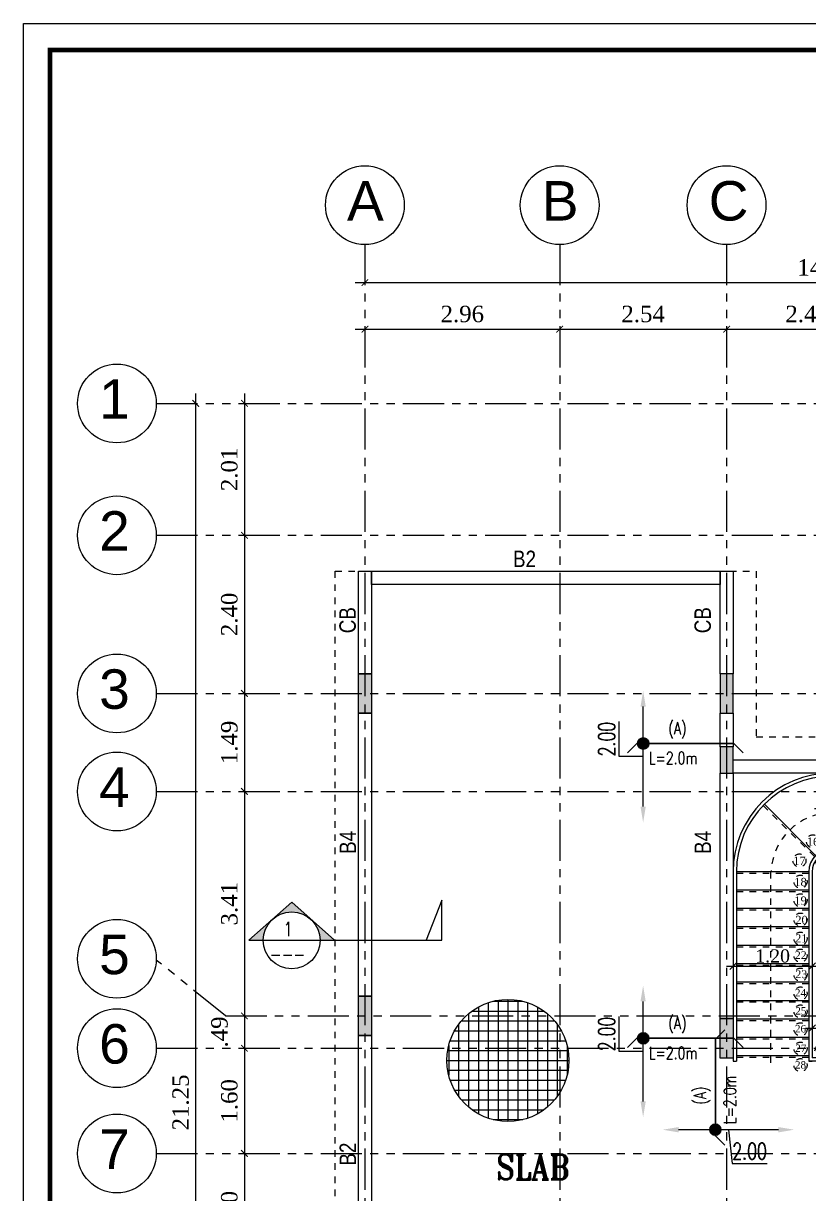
# Model space of a CAD drawing. Header units: metres. Extents: x 503482 to 1007323, y 2781056 to 5562345.
# Drawn here: x 503829.71 to 503841.65, y 2781095.08 to 2781112.87 of the extents above; entities that cross this region are included whole.
import ezdxf

# ---------------------------------------------------------------- set-up
doc = ezdxf.new("R2010")
doc.units = ezdxf.units.M
doc.header["$LTSCALE"] = 10
doc.header["$MEASUREMENT"] = 0
doc.header["$PDMODE"] = 3
for name, pattern in [('1013-Lower$0$CACHE', [0.375, 0.25, -0.125]), ('HIDDEN', [0.375, 0.25, -0.125]), ('PHANTOM2', [1.25, 0.625, -0.125, 0.125, -0.125, 0.125, -0.125])]:
    doc.linetypes.add(name, pattern=pattern)
doc.layers.get('0').update_dxf_attribs({"linetype": 'CONTINUOUS'})
doc.layers.get('DEFPOINTS').update_dxf_attribs({"linetype": 'CONTINUOUS'})
for name, color, linetype, lineweight in [('01 wall', 4, 'CONTINUOUS', 35), ('01_WALLS', 7, 'CONTINUOUS', 25), ('BOTT.STEEL', 5, 'CONTINUOUS', 30), ('DIM', 253, 'CONTINUOUS', 0), ('Dimension', 1, 'CONTINUOUS', 0), ('H LINE', 1, 'HIDDEN', 5), ('S-TIE BEAM', 3, 'CONTINUOUS', 25), ('TEXT', 254, 'CONTINUOUS', 13), ('win', 6, 'CONTINUOUS', 15)]:
    doc.layers.add(name, color=color, linetype=linetype, lineweight=lineweight)
for name, color, linetype in [('A-TEXT', 2, 'CONTINUOUS'), ('A-VIEW-LN', 1, 'CONTINUOUS'), ('G-BEAM TEXT', 4, 'CONTINUOUS'), ('G-SYMBOLS', 7, 'CONTINUOUS'), ('M.TITLE BLOCK', 7, 'CONTINUOUS'), ('ROOFBEAM', 7, 'CONTINUOUS'), ('S-COL', 6, 'CONTINUOUS'), ('S-COL HATCH', 161, 'CONTINUOUS')]:
    doc.layers.add(name, color=color, linetype=linetype)
doc.styles.add('0.75', font='romans.shx', dxfattribs={"width": 0.75})
doc.styles.add('ANWAR', font='arial.ttf')
doc.styles.add('AREAL', font='times.ttf')
doc.styles.add('ARIELNARROW 30', font='ARIALN.TTF', dxfattribs={"height": 0.25})
doc.styles.add('Name', font='SIMPLEX.shx', dxfattribs={"width": 0.7, "height": 0.25})
doc.styles.add('RAKA ROMANS', font='romans.shx', dxfattribs={"width": 0.8})
doc.styles.add('TITLETXT', font='iso.shx', dxfattribs={"width": 0.85, "height": 1})
doc.dimstyles.new('ANWER', dxfattribs={"dimtxt": 0.25, "dimasz": 0.1, "dimexe": 0.1, "dimexo": 0.25, "dimgap": 0.1, "dimtad": 1, "dimzin": 7, "dimdsep": 46, "dimtxsty": 'AREAL', "dimblk": 'ARCHTICK', "dimcen": 0.125, "dimdle": 0.15, "dimse1": 1, "dimse2": 1, "dimclrd": 41, "dimclre": 8, "dimclrt": 112, "dimadec": 0, "dimazin": 0, "dimtfac": 1, "dimtmove": 2, "dimatfit": 3, "dimfxl": 1, "dimtolj": 1, "dimtzin": 0, "dimlwd": 0, "dimlwe": 5, "dimarcsym": 0})
doc.dimstyles.new('ashraf', dxfattribs={"dimscale": 0.8, "dimtxt": 0.25, "dimasz": 0.3, "dimexe": 0.1, "dimexo": 0.1, "dimgap": 0, "dimtad": 0, "dimzin": 4, "dimdsep": 46, "dimtxsty": 'Name', "dimcen": 0.1, "dimdle": 0.1, "dimse1": 1, "dimse2": 1, "dimclrd": 1, "dimclre": 5, "dimclrt": 256, "dimadec": 0, "dimazin": 0, "dimtfac": 0.75, "dimtofl": 0, "dimtmove": 1, "dimatfit": 3, "dimfxl": 0.1, "dimtvp": 0.75, "dimtolj": 1, "dimtzin": 4, "dimarcsym": 0})
doc.dimstyles.new('bdc-1-100-A', dxfattribs={"dimtxt": 0.2, "dimasz": 0.1, "dimexe": 0, "dimexo": 0, "dimgap": 0.05, "dimtad": 1, "dimzin": 7, "dimdsep": 46, "dimtxsty": 'AREAL', "dimblk": 'OBLIQUE', "dimcen": 0.001, "dimdle": 0.1, "dimse1": 1, "dimse2": 1, "dimclrd": 15, "dimclre": 8, "dimclrt": 3, "dimadec": 0, "dimazin": 0, "dimtfac": 1, "dimtix": 1, "dimtmove": 2, "dimatfit": 3, "dimldrblk": 'OBLIQUE', "dimfxl": 0.1, "dimtolj": 1, "dimtzin": 0, "dimlwe": 5, "dimarcsym": 0})

# ---------------------------------------------------------------- blocks, each defined once
blk = doc.blocks.new('A$C344011a1')
at = {"layer": '01_WALLS', "ltscale": 0.04}
h = blk.add_hatch(color=161, dxfattribs=at)
h.dxf.hatch_style = 1
h.paths.add_polyline_path([(-0.1, -4.108), (0.1, -4.108), (0.1, -4.708), (-0.1, -4.708)])
h = blk.add_hatch(color=161, dxfattribs=at)
h.dxf.hatch_style = 1
h.paths.add_polyline_path([(5.6, -4.108), (5.4, -4.108), (5.4, -4.708), (5.6, -4.708)])
h = blk.add_hatch(color=161, dxfattribs=at)
h.dxf.hatch_style = 1
h.paths.add_polyline_path([(5.6, -5.218), (5.4, -5.218), (5.4, -5.618), (5.6, -5.618)])
at = {"layer": 'S-COL HATCH', "ltscale": 0.04}
h = blk.add_hatch(color=161, dxfattribs=at)
h.dxf.hatch_style = 1
h.paths.add_polyline_path([(-0.1, -9.009), (0.1, -9.009), (0.1, -9.609), (-0.1, -9.609)])
h = blk.add_hatch(color=161, dxfattribs=at)
h.dxf.hatch_style = 1
h.paths.add_polyline_path([(5.4, -9.35), (5.6, -9.35), (5.6, -9.95), (5.4, -9.95)])
at = {"layer": '01_WALLS', "color": 6, "ltscale": 0.04}
for points in [[(-0.1, -4.108), (0.1, -4.108), (0.1, -4.708), (-0.1, -4.708)], [(5.6, -4.108), (5.4, -4.108), (5.4, -4.708), (5.6, -4.708)], [(5.6, -5.218), (5.4, -5.218), (5.4, -5.618), (5.6, -5.618)]]:
    blk.add_lwpolyline(points, close=True, dxfattribs=at)
at = {"layer": 'S-COL', "color": 6, "ltscale": 0.04}
for points in [[(-0.1, -9.009), (0.1, -9.009), (0.1, -9.609), (-0.1, -9.609)], [(5.4, -9.35), (5.6, -9.35), (5.6, -9.95), (5.4, -9.95)]]:
    blk.add_lwpolyline(points, close=True, dxfattribs=at)
blk = doc.blocks.new('_ArchTick')
at = {"color": 0, "linetype": 'ByBlock', "const_width": 0.15}
blk.add_lwpolyline([(-0.5, -0.5), (0.5, 0.5)], dxfattribs=at)
blk = doc.blocks.new('*D743')
at = {"layer": 'DEFPOINTS', "color": 0, "transparency": 16777216}
for p in [(-11.138, 0.829), (-14.1, 0.618), (-11.138, 0.618)]:
    blk.add_point(p, dxfattribs=at)
at = {"layer": 'S-COL', "color": 41, "linetype": 'Continuous', "lineweight": 0, "transparency": 16777216}
blk.add_line((-14.25, 0.829), (-10.988, 0.829), dxfattribs=at)
at = {"layer": 'S-COL', "color": 41, "lineweight": 0, "transparency": 16777216, "xscale": 0.1, "yscale": 0.1, "zscale": 0.1, "rotation": 180}
blk.add_blockref('_ArchTick', (-14.1, 0.829), dxfattribs=at)
at = {"layer": 'S-COL', "color": 41, "lineweight": 0, "transparency": 16777216, "xscale": 0.1, "yscale": 0.1, "zscale": 0.1}
blk.add_blockref('_ArchTick', (-11.138, 0.829), dxfattribs=at)
at = {"layer": 'S-COL', "color": 112, "transparency": 16777216, "insert": (-12.619, 1.057), "char_height": 0.25, "attachment_point": 5, "style": 'AREAL'}
blk.add_mtext('\\A1;2.96', dxfattribs=at)
blk = doc.blocks.new('*D744')
at = {"layer": 'DEFPOINTS', "color": 0, "transparency": 16777216}
for p in [(-8.6, 0.829), (-11.138, 0.618), (-8.6, 0.57)]:
    blk.add_point(p, dxfattribs=at)
at = {"layer": 'S-COL', "color": 41, "linetype": 'Continuous', "lineweight": 0, "transparency": 16777216}
blk.add_line((-11.288, 0.829), (-8.45, 0.829), dxfattribs=at)
at = {"layer": 'S-COL', "color": 41, "lineweight": 0, "transparency": 16777216, "xscale": 0.1, "yscale": 0.1, "zscale": 0.1, "rotation": 180}
blk.add_blockref('_ArchTick', (-11.138, 0.829), dxfattribs=at)
at = {"layer": 'S-COL', "color": 41, "lineweight": 0, "transparency": 16777216, "xscale": 0.1, "yscale": 0.1, "zscale": 0.1}
blk.add_blockref('_ArchTick', (-8.6, 0.829), dxfattribs=at)
at = {"layer": 'S-COL', "color": 112, "transparency": 16777216, "insert": (-9.869, 1.057), "char_height": 0.25, "attachment_point": 5, "style": 'AREAL'}
blk.add_mtext('\\A1;2.54', dxfattribs=at)
blk = doc.blocks.new('*D745')
at = {"layer": 'DEFPOINTS', "color": 0, "transparency": 16777216}
for p in [(-6.15, 0.829), (-8.6, 0.57), (-6.15, 0.57)]:
    blk.add_point(p, dxfattribs=at)
at = {"layer": 'S-COL', "color": 41, "linetype": 'Continuous', "lineweight": 0, "transparency": 16777216}
blk.add_line((-8.75, 0.829), (-6, 0.829), dxfattribs=at)
at = {"layer": 'S-COL', "color": 41, "lineweight": 0, "transparency": 16777216, "xscale": 0.1, "yscale": 0.1, "zscale": 0.1, "rotation": 180}
blk.add_blockref('_ArchTick', (-8.6, 0.829), dxfattribs=at)
at = {"layer": 'S-COL', "color": 41, "lineweight": 0, "transparency": 16777216, "xscale": 0.1, "yscale": 0.1, "zscale": 0.1}
blk.add_blockref('_ArchTick', (-6.15, 0.829), dxfattribs=at)
at = {"layer": 'S-COL', "color": 112, "transparency": 16777216, "insert": (-7.375, 1.057), "char_height": 0.25, "attachment_point": 5, "style": 'AREAL'}
blk.add_mtext('\\A1;2.45', dxfattribs=at)
blk = doc.blocks.new('*D748')
at = {"layer": 'DEFPOINTS', "color": 0, "ltscale": 0.04, "transparency": 16777216}
for p in [(-0.1, 1.537), (-14.1, 1.163), (-0.1, 1.163)]:
    blk.add_point(p, dxfattribs=at)
at = {"layer": 'S-TIE BEAM', "color": 41, "lineweight": 0, "ltscale": 0.04, "transparency": 16777216}
blk.add_line((-14.25, 1.537), (0.05, 1.537), dxfattribs=at)
at = {"layer": 'S-TIE BEAM', "color": 41, "lineweight": 0, "ltscale": 0.04, "transparency": 16777216, "xscale": 0.1, "yscale": 0.1, "zscale": 0.1, "rotation": 180}
blk.add_blockref('_ArchTick', (-14.1, 1.537), dxfattribs=at)
at = {"layer": 'S-TIE BEAM', "color": 41, "lineweight": 0, "ltscale": 0.04, "transparency": 16777216, "xscale": 0.1, "yscale": 0.1, "zscale": 0.1}
blk.add_blockref('_ArchTick', (-0.1, 1.537), dxfattribs=at)
at = {"layer": 'S-TIE BEAM', "color": 112, "ltscale": 0.04, "transparency": 16777216, "insert": (-7.1, 1.765), "char_height": 0.25, "attachment_point": 5, "style": 'AREAL'}
blk.add_mtext('\\A1;14.00', dxfattribs=at)
blk = doc.blocks.new('*D749')
at = {"layer": 'DEFPOINTS', "color": 0, "ltscale": 0.04, "transparency": 16777216}
for p in [(-15.699, -0.3), (-15.932, -2.305), (-15.699, -2.305)]:
    blk.add_point(p, dxfattribs=at)
at = {"layer": 'S-TIE BEAM', "color": 41, "lineweight": 0, "ltscale": 0.04, "transparency": 16777216}
blk.add_line((-15.932, -0.15), (-15.932, -2.455), dxfattribs=at)
at = {"layer": 'S-TIE BEAM', "color": 41, "lineweight": 0, "ltscale": 0.04, "transparency": 16777216, "xscale": 0.1, "yscale": 0.1, "zscale": 0.1}
for p, rotation in [((-15.932, -0.3), 90), ((-15.932, -2.305), 270)]:
    blk.add_blockref('_ArchTick', p, dxfattribs=dict(at, rotation=rotation))
at = {"layer": 'S-TIE BEAM', "color": 112, "ltscale": 0.04, "transparency": 16777216, "insert": (-16.16, -1.303), "char_height": 0.25, "attachment_point": 5, "rotation": 90, "style": 'AREAL'}
blk.add_mtext('\\A1;2.01', dxfattribs=at)
blk = doc.blocks.new('*D750')
at = {"layer": 'DEFPOINTS', "color": 0, "ltscale": 0.04, "transparency": 16777216}
for p in [(-15.699, -2.305), (-15.932, -4.708), (-15.455, -4.708)]:
    blk.add_point(p, dxfattribs=at)
at = {"layer": 'S-TIE BEAM', "color": 41, "lineweight": 0, "ltscale": 0.04, "transparency": 16777216}
blk.add_line((-15.932, -2.155), (-15.932, -4.858), dxfattribs=at)
at = {"layer": 'S-TIE BEAM', "color": 41, "lineweight": 0, "ltscale": 0.04, "transparency": 16777216, "xscale": 0.1, "yscale": 0.1, "zscale": 0.1}
for p, rotation in [((-15.932, -2.305), 90), ((-15.932, -4.708), 270)]:
    blk.add_blockref('_ArchTick', p, dxfattribs=dict(at, rotation=rotation))
at = {"layer": 'S-TIE BEAM', "color": 112, "ltscale": 0.04, "transparency": 16777216, "insert": (-16.16, -3.507), "char_height": 0.25, "attachment_point": 5, "rotation": 90, "style": 'AREAL'}
blk.add_mtext('\\A1;2.40', dxfattribs=at)
blk = doc.blocks.new('*D751')
at = {"layer": 'DEFPOINTS', "color": 0, "ltscale": 0.04, "transparency": 16777216}
for p in [(-15.455, -4.708), (-15.932, -6.198), (-15.455, -6.198)]:
    blk.add_point(p, dxfattribs=at)
at = {"layer": 'S-TIE BEAM', "color": 41, "lineweight": 0, "ltscale": 0.04, "transparency": 16777216}
blk.add_line((-15.932, -4.558), (-15.932, -6.348), dxfattribs=at)
at = {"layer": 'S-TIE BEAM', "color": 41, "lineweight": 0, "ltscale": 0.04, "transparency": 16777216, "xscale": 0.1, "yscale": 0.1, "zscale": 0.1}
for p, rotation in [((-15.932, -4.708), 90), ((-15.932, -6.198), 270)]:
    blk.add_blockref('_ArchTick', p, dxfattribs=dict(at, rotation=rotation))
at = {"layer": 'S-TIE BEAM', "color": 112, "ltscale": 0.04, "transparency": 16777216, "insert": (-16.16, -5.453), "char_height": 0.25, "attachment_point": 5, "rotation": 90, "style": 'AREAL'}
blk.add_mtext('\\A1;1.49', dxfattribs=at)
blk = doc.blocks.new('*D752')
at = {"layer": 'DEFPOINTS', "color": 0, "ltscale": 0.04, "transparency": 16777216}
for p in [(-15.455, -6.198), (-15.932, -9.609), (-15.157, -9.609)]:
    blk.add_point(p, dxfattribs=at)
at = {"layer": 'S-TIE BEAM', "color": 41, "lineweight": 0, "ltscale": 0.04, "transparency": 16777216}
blk.add_line((-15.932, -6.048), (-15.932, -9.759), dxfattribs=at)
at = {"layer": 'S-TIE BEAM', "color": 41, "lineweight": 0, "ltscale": 0.04, "transparency": 16777216, "xscale": 0.1, "yscale": 0.1, "zscale": 0.1}
for p, rotation in [((-15.932, -6.198), 90), ((-15.932, -9.609), 270)]:
    blk.add_blockref('_ArchTick', p, dxfattribs=dict(at, rotation=rotation))
at = {"layer": 'S-TIE BEAM', "color": 112, "ltscale": 0.04, "transparency": 16777216, "insert": (-16.16, -7.904), "char_height": 0.25, "attachment_point": 5, "rotation": 90, "style": 'AREAL'}
blk.add_mtext('\\A1;3.41', dxfattribs=at)
blk = doc.blocks.new('*D753')
at = {"layer": 'DEFPOINTS', "color": 0, "ltscale": 0.04, "transparency": 16777216}
for p in [(-15.157, -9.609), (-15.932, -10.1), (-15.157, -10.1)]:
    blk.add_point(p, dxfattribs=at)
at = {"layer": 'S-TIE BEAM', "color": 41, "lineweight": 0, "ltscale": 0.04, "transparency": 16777216}
blk.add_line((-15.932, -9.459), (-15.932, -10.25), dxfattribs=at)
at = {"layer": 'S-TIE BEAM', "color": 41, "lineweight": 0, "ltscale": 0.04, "transparency": 16777216, "xscale": 0.1, "yscale": 0.1, "zscale": 0.1}
for p, rotation in [((-15.932, -9.609), 90), ((-15.932, -10.1), 270)]:
    blk.add_blockref('_ArchTick', p, dxfattribs=dict(at, rotation=rotation))
at = {"layer": 'S-TIE BEAM', "color": 112, "ltscale": 0.04, "transparency": 16777216, "insert": (-16.31, -9.854), "char_height": 0.25, "attachment_point": 5, "rotation": 90, "style": 'AREAL'}
blk.add_mtext('\\A1;.49', dxfattribs=at)
blk = doc.blocks.new('*D754')
at = {"layer": 'DEFPOINTS', "color": 0, "ltscale": 0.04, "transparency": 16777216}
for p in [(-15.157, -10.1), (-15.932, -11.7), (-15.157, -11.7)]:
    blk.add_point(p, dxfattribs=at)
at = {"layer": 'S-TIE BEAM', "color": 41, "lineweight": 0, "ltscale": 0.04, "transparency": 16777216}
blk.add_line((-15.932, -9.95), (-15.932, -11.85), dxfattribs=at)
at = {"layer": 'S-TIE BEAM', "color": 41, "lineweight": 0, "ltscale": 0.04, "transparency": 16777216, "xscale": 0.1, "yscale": 0.1, "zscale": 0.1}
for p, rotation in [((-15.932, -10.1), 90), ((-15.932, -11.7), 270)]:
    blk.add_blockref('_ArchTick', p, dxfattribs=dict(at, rotation=rotation))
at = {"layer": 'S-TIE BEAM', "color": 112, "ltscale": 0.04, "transparency": 16777216, "insert": (-16.16, -10.9), "char_height": 0.25, "attachment_point": 5, "rotation": 90, "style": 'AREAL'}
blk.add_mtext('\\A1;1.60', dxfattribs=at)
blk = doc.blocks.new('*D755')
at = {"layer": 'DEFPOINTS', "color": 0, "ltscale": 0.04, "transparency": 16777216}
for p in [(-15.157, -11.7), (-15.932, -13.5), (-15.157, -13.5)]:
    blk.add_point(p, dxfattribs=at)
at = {"layer": 'S-TIE BEAM', "color": 41, "lineweight": 0, "ltscale": 0.04, "transparency": 16777216}
blk.add_line((-15.932, -11.55), (-15.932, -13.65), dxfattribs=at)
at = {"layer": 'S-TIE BEAM', "color": 41, "lineweight": 0, "ltscale": 0.04, "transparency": 16777216, "xscale": 0.1, "yscale": 0.1, "zscale": 0.1}
for p, rotation in [((-15.932, -11.7), 90), ((-15.932, -13.5), 270)]:
    blk.add_blockref('_ArchTick', p, dxfattribs=dict(at, rotation=rotation))
at = {"layer": 'S-TIE BEAM', "color": 112, "ltscale": 0.04, "transparency": 16777216, "insert": (-16.16, -12.6), "char_height": 0.25, "attachment_point": 5, "rotation": 90, "style": 'AREAL'}
blk.add_mtext('\\A1;1.80', dxfattribs=at)
blk = doc.blocks.new('*D760')
at = {"layer": 'DEFPOINTS', "color": 0, "ltscale": 0.04, "transparency": 16777216}
for p in [(-16.673, -0.3), (-15.09, -0.3), (-16.077, -21.55)]:
    blk.add_point(p, dxfattribs=at)
at = {"layer": 'S-TIE BEAM', "color": 41, "lineweight": 0, "ltscale": 0.04, "transparency": 16777216}
blk.add_line((-16.673, -21.7), (-16.673, -0.15), dxfattribs=at)
at = {"layer": 'S-TIE BEAM', "color": 41, "lineweight": 0, "ltscale": 0.04, "transparency": 16777216, "xscale": 0.1, "yscale": 0.1, "zscale": 0.1}
for p, rotation in [((-16.673, -0.3), 90), ((-16.673, -21.55), 270)]:
    blk.add_blockref('_ArchTick', p, dxfattribs=dict(at, rotation=rotation))
at = {"layer": 'S-TIE BEAM', "color": 112, "ltscale": 0.04, "transparency": 16777216, "insert": (-16.901, -10.925), "char_height": 0.25, "attachment_point": 5, "rotation": 90, "style": 'AREAL'}
blk.add_mtext('\\A1;21.25', dxfattribs=at)
blk = doc.blocks.new('*D567')
at = {"layer": 'DEFPOINTS', "color": 0, "transparency": 16777216}
for p in [(503839.134, 2781102.726), (503840.634, 2781102.726), (503840.634, 2781100.726)]:
    blk.add_point(p, dxfattribs=at)
at = {"layer": 'DIM', "color": 1, "lineweight": -2, "transparency": 16777216}
for p, q in [((503839.134, 2781100.966), (503839.134, 2781102.486)), ((503838.769, 2781101.726), (503838.769, 2781102.26)), ((503839.134, 2781101.726), (503838.769, 2781101.726))]:
    blk.add_line(p, q, dxfattribs=at)
at = {"layer": 'DIM', "color": 1, "transparency": 16777216}
for points in [[(503839.094, 2781102.486), (503839.174, 2781102.486), (503839.134, 2781102.726)], [(503839.094, 2781100.966), (503839.174, 2781100.966), (503839.134, 2781100.726)]]:
    blk.add_solid(points, dxfattribs=at)
at = {"layer": 'DIM', "lineweight": -3, "transparency": 16777216, "insert": (503838.581, 2781101.993), "char_height": 0.25, "attachment_point": 5, "rotation": 90, "style": 'Name'}
blk.add_mtext('\\A1;2.00', dxfattribs=at)
blk = doc.blocks.new('CC')
at = {"layer": 'BOTT.STEEL', "ltscale": 100}
h = blk.add_hatch(color=256, dxfattribs=at)
h.dxf.hatch_style = 1
edge = h.paths.add_edge_path()
edge.add_arc((-32.067, 65.579), 0.0852, 0, 360)
blk.add_circle((-32.067, 65.579), 0.0852, dxfattribs=at)
blk = doc.blocks.new('*D568')
at = {"layer": 'DEFPOINTS', "color": 0, "transparency": 16777216}
for p in [(503839.134, 2781098.245), (503840.634, 2781098.245), (503840.634, 2781096.245)]:
    blk.add_point(p, dxfattribs=at)
at = {"layer": 'DIM', "color": 1, "lineweight": -2, "transparency": 16777216}
for p, q in [((503839.134, 2781096.485), (503839.134, 2781098.005)), ((503838.769, 2781097.245), (503838.769, 2781097.778)), ((503839.134, 2781097.245), (503838.769, 2781097.245))]:
    blk.add_line(p, q, dxfattribs=at)
at = {"layer": 'DIM', "color": 1, "transparency": 16777216}
for points in [[(503839.094, 2781098.005), (503839.174, 2781098.005), (503839.134, 2781098.245)], [(503839.094, 2781096.485), (503839.174, 2781096.485), (503839.134, 2781096.245)]]:
    blk.add_solid(points, dxfattribs=at)
at = {"layer": 'DIM', "lineweight": -3, "transparency": 16777216, "insert": (503838.581, 2781097.511), "char_height": 0.25, "attachment_point": 5, "rotation": 90, "style": 'Name'}
blk.add_mtext('\\A1;2.00', dxfattribs=at)
blk = doc.blocks.new('*D569')
at = {"layer": 'DEFPOINTS', "color": 0, "transparency": 16777216}
for p in [(503839.432, 2781097.556), (503841.432, 2781097.556), (503839.432, 2781096.056)]:
    blk.add_point(p, dxfattribs=at)
at = {"layer": 'DIM', "color": 1, "lineweight": -2, "transparency": 16777216}
for p, q in [((503841.192, 2781096.056), (503839.672, 2781096.056)), ((503840.432, 2781096.056), (503840.487, 2781095.541)), ((503840.487, 2781095.541), (503841.02, 2781095.541))]:
    blk.add_line(p, q, dxfattribs=at)
at = {"layer": 'DIM', "color": 1, "transparency": 16777216}
for points in [[(503839.672, 2781096.096), (503839.672, 2781096.016), (503839.432, 2781096.056)], [(503841.192, 2781096.096), (503841.192, 2781096.016), (503841.432, 2781096.056)]]:
    blk.add_solid(points, dxfattribs=at)
at = {"layer": 'DIM', "lineweight": -3, "transparency": 16777216, "insert": (503840.753, 2781095.729), "char_height": 0.25, "attachment_point": 5, "style": 'Name'}
blk.add_mtext('\\A1;2.00', dxfattribs=at)
blk = doc.blocks.new('_Oblique')
at = {"color": 0, "linetype": 'ByBlock', "lineweight": -2}
blk.add_line((-0.5, -0.5), (0.5, 0.5), dxfattribs=at)
blk = doc.blocks.new('*D737')
at = {"layer": '01_WALLS', "color": 15, "linetype": 'Continuous', "lineweight": -2, "ltscale": 0.04, "transparency": 16777216}
blk.add_line((503825.824, 2781098.298), (503827.224, 2781098.298), dxfattribs=at)
at = {"layer": 'DEFPOINTS', "color": 0, "ltscale": 0.04, "transparency": 16777216}
for p in [(503825.924, 2781099.174), (503827.124, 2781099.328), (503827.124, 2781098.298)]:
    blk.add_point(p, dxfattribs=at)
at = {"layer": '01_WALLS', "color": 15, "lineweight": -2, "ltscale": 0.04, "transparency": 16777216, "xscale": 0.1, "yscale": 0.1, "zscale": 0.1, "rotation": 180}
blk.add_blockref('_Oblique', (503825.924, 2781098.298), dxfattribs=at)
at = {"layer": '01_WALLS', "color": 15, "lineweight": -2, "ltscale": 0.04, "transparency": 16777216, "xscale": 0.1, "yscale": 0.1, "zscale": 0.1}
blk.add_blockref('_Oblique', (503827.124, 2781098.298), dxfattribs=at)
at = {"layer": '01_WALLS', "color": 3, "lineweight": 5, "ltscale": 0.04, "transparency": 16777216, "insert": (503826.524, 2781098.45), "char_height": 0.2, "attachment_point": 5, "style": 'AREAL'}
blk.add_mtext('\\A1;1.20', dxfattribs=at)
blk = doc.blocks.new('*D738')
at = {"layer": '01_WALLS', "color": 15, "linetype": 'Continuous', "lineweight": -2, "ltscale": 0.04, "transparency": 16777216}
blk.add_line((503824.624, 2781099.24), (503826.024, 2781099.24), dxfattribs=at)
at = {"layer": 'DEFPOINTS', "color": 0, "ltscale": 0.04, "transparency": 16777216}
for p in [(503825.924, 2781099.352), (503824.724, 2781099.24), (503825.924, 2781099.24)]:
    blk.add_point(p, dxfattribs=at)
at = {"layer": '01_WALLS', "color": 15, "lineweight": -2, "ltscale": 0.04, "transparency": 16777216, "xscale": 0.1, "yscale": 0.1, "zscale": 0.1, "rotation": 180}
blk.add_blockref('_Oblique', (503824.724, 2781099.24), dxfattribs=at)
at = {"layer": '01_WALLS', "color": 15, "lineweight": -2, "ltscale": 0.04, "transparency": 16777216, "xscale": 0.1, "yscale": 0.1, "zscale": 0.1}
blk.add_blockref('_Oblique', (503825.924, 2781099.24), dxfattribs=at)
at = {"layer": '01_WALLS', "color": 3, "lineweight": 5, "ltscale": 0.04, "transparency": 16777216, "insert": (503825.324, 2781099.392), "char_height": 0.2, "attachment_point": 5, "style": 'AREAL'}
blk.add_mtext('\\A1;1.20', dxfattribs=at)
blk = doc.blocks.new('*D739')
at = {"color": 15, "linetype": 'Continuous', "lineweight": -2, "ltscale": 0.04, "transparency": 16777216}
blk.add_line((503827.062, 2781101.631), (503825.962, 2781101.631), dxfattribs=at)
at = {"layer": 'DEFPOINTS', "color": 0, "ltscale": 0.04, "transparency": 16777216}
for p in [(503826.062, 2781101.631), (503826.062, 2781101.557), (503826.962, 2781101.561)]:
    blk.add_point(p, dxfattribs=at)
at = {"color": 15, "lineweight": -2, "ltscale": 0.04, "transparency": 16777216, "xscale": 0.1, "yscale": 0.1, "zscale": 0.1, "rotation": 180}
blk.add_blockref('_Oblique', (503826.062, 2781101.631), dxfattribs=at)
at = {"color": 15, "lineweight": -2, "ltscale": 0.04, "transparency": 16777216, "xscale": 0.1, "yscale": 0.1, "zscale": 0.1}
blk.add_blockref('_Oblique', (503826.962, 2781101.631), dxfattribs=at)
at = {"color": 3, "ltscale": 0.04, "transparency": 16777216, "insert": (503826.512, 2781101.783), "char_height": 0.2, "attachment_point": 5, "style": 'AREAL'}
blk.add_mtext('\\A1;.90', dxfattribs=at)
blk = doc.blocks.new('A$C9677af75')
at = {"color": 252}
for centre in [(-14.1, 2.713, -2.36), (-11.138, 2.713, -2.36), (-8.6, 2.713, -2.36), (-17.871, -0.3), (-17.871, -2.305), (-17.871, -4.708), (-17.871, -6.198), (-17.871, -8.741), (-17.871, -10.1), (-17.871, -11.7)]:
    blk.add_circle(centre, 0.599, dxfattribs=at)
at = {"layer": 'A-VIEW-LN', "color": 252, "linetype": 'PHANTOM2', "lineweight": 5, "ltscale": 0.1}
for p, q in [((-14.1, 2.123), (-14.1, -24.071)), ((-11.138, 2.123), (-11.138, -24.071)), ((-8.6, 2.123), (-8.6, -24.071)), ((-17.271, -0.3), (2.858, -0.3)), ((-17.271, -2.305), (2.858, -2.305)), ((-17.271, -4.708), (2.858, -4.708)), ((-17.271, -6.198), (2.858, -6.198)), ((-16.218, -9.609), (-17.272, -8.76)), ((-16.218, -9.609), (2.313, -9.609)), ((-17.271, -10.1), (2.858, -10.1)), ((-17.271, -11.7), (2.858, -11.7))]:
    blk.add_line(p, q, dxfattribs=at)
at = {"layer": 'A-TEXT', "style": 'ANWAR'}
for s, p in [('A', (-14.372, 2.479, -2.36)), ('B', (-11.41, 2.479, -2.36)), ('C', (-8.872, 2.479, -2.36)), ('1', (-18.142, -0.533)), ('2', (-18.142, -2.539)), ('3', (-18.142, -4.942)), ('4', (-18.142, -6.432)), ('5', (-18.142, -8.975)), ('6', (-18.142, -10.334)), ('7', (-18.142, -11.934))]:
    blk.add_text(s, height=0.6, dxfattribs=at).set_placement(p)
at = {"layer": 'S-COL'}
for base, p1, p2, picture, middle in [((-11.138, 0.829), (-14.1, 0.618), (-11.138, 0.618), '*D743', (-12.619, 1.057)), ((-8.6, 0.829), (-11.138, 0.618), (-8.6, 0.57), '*D744', (-9.869, 1.057)), ((-6.15, 0.829), (-8.6, 0.57), (-6.15, 0.57), '*D745', (-7.375, 1.057))]:
    dim = blk.add_linear_dim(base=base, p1=p1, p2=p2, dimstyle='ANWER', override={"dimfxl": 0.125, "dimfxlon": 1}, dxfattribs=at)
    dim.commit()
    dim.dimension.update_dxf_attribs({"geometry": picture, "text_midpoint": middle})
at = {"layer": 'S-TIE BEAM', "ltscale": 0.04}
dim = blk.add_linear_dim(base=(-0.1, 1.537), p1=(-14.1, 1.163), p2=(-0.1, 1.163), dimstyle='ANWER', dxfattribs=at)
dim.commit()
dim.dimension.update_dxf_attribs({"geometry": '*D748', "text_midpoint": (-7.1, 1.765)})
for base, p1, p2, picture, middle in [((-16.673, -0.3), (-16.077, -21.55), (-15.09, -0.3), '*D760', (-16.901, -10.925)), ((-15.9322, -2.3051), (-15.6987, -0.3), (-15.6987, -2.3051), '*D749', (-16.1597, -1.3025)), ((-15.932, -4.708), (-15.699, -2.305), (-15.455, -4.708), '*D750', (-16.16, -3.507)), ((-15.932, -6.198), (-15.455, -4.708), (-15.455, -6.198), '*D751', (-16.16, -5.453)), ((-15.932, -9.609), (-15.455, -6.198), (-15.157, -9.609), '*D752', (-16.16, -7.904)), ((-15.932, -10.1), (-15.157, -9.609), (-15.157, -10.1), '*D753', (-16.31, -9.854)), ((-15.932, -11.7), (-15.157, -10.1), (-15.157, -11.7), '*D754', (-16.16, -10.9)), ((-15.932, -13.5), (-15.157, -11.7), (-15.157, -13.5), '*D755', (-16.16, -12.6))]:
    dim = blk.add_linear_dim(base=base, p1=p1, p2=p2, angle=90, dimstyle='ANWER', dxfattribs=at)
    dim.commit()
    dim.dimension.update_dxf_attribs({"geometry": picture, "text_midpoint": middle})
blk = doc.blocks.new('A$C24bfc08c')
at = {"layer": '01_WALLS', "linetype": 'HIDDEN', "lineweight": 0, "ltscale": 0.04}
h = blk.add_hatch(color=2, dxfattribs=at)
h.dxf.hatch_style = 1
h.paths.add_polyline_path([(2.861, 0.597), (3.146, 0.597), (3.003, 0.35)])
at = {"layer": '01 wall', "color": 8, "linetype": '1013-Lower$0$CACHE'}
for centre in [(2.085, 0.996), (2.357, 1.003)]:
    blk.add_circle(centre, 0.0993, dxfattribs=at)
at = {"layer": '01_WALLS', "color": 2, "linetype": 'HIDDEN', "lineweight": 0, "ltscale": 0.04}
for p, q in [((1.318, 0.734), (1.318, 1.877)), ((2.213, 0.767), (2.213, 1.879)), ((2.238, 0.758), (2.238, 1.879)), ((1.235, 0.666), (0.457, 1.443)), ((2.351, 0.6), (1.2, -2.394)), ((1.249, 0.6), (2.351, -2.259)), ((1.15, 0.411), (0.05, 0.411)), ((0.575, -2.469), (0.575, 0.436)), ((1.15, 0.131), (0.05, 0.131)), ((1.15, -0.149), (0.05, -0.149)), ((1.15, -0.429), (0.05, -0.429)), ((1.15, -0.709), (0.05, -0.709)), ((1.15, -0.989), (0.05, -0.989)), ((1.15, -1.269), (0.05, -1.269)), ((1.15, -1.549), (0.05, -1.549)), ((1.15, -1.829), (0.05, -1.829)), ((1.15, -2.109), (0.05, -2.109)), ((1.15, -2.389), (0.05, -2.389))]:
    blk.add_line(p, q, dxfattribs=at)
for points in [[(2.1, 1.336), (1.5, 1.336)], [(3.025, 0.387), (3.025, 0.436)]]:
    blk.add_lwpolyline(points, dxfattribs=at)
blk.add_lwpolyline([(2.861, 0.597), (3.146, 0.597), (3.003, 0.35)], close=True, dxfattribs=at)
for centre in [(1.214, 0.898), (1.008, 0.607), (1.025, 0.285), (1.025, 0.002), (1.025, -0.291), (1.025, -0.581), (1.025, -0.839), (1.025, -1.128), (1.025, -1.414), (1.025, -1.687), (1.025, -1.959), (1.025, -2.252), (1.025, -2.504)]:
    blk.add_circle(centre, 0.0993, dxfattribs=at)
for centre, start, end in [((1.518, 0.392), 91.1093, 177.321), ((2.082, 0.392), 2.679, 88.8907)]:
    blk.add_arc(centre, 0.944, start, end, dxfattribs=at)
at = {"layer": 'H LINE', "color": 8, "linetype": '1013-Lower$0$CACHE', "ltscale": 2}
blk.add_line((1.475, 1.936), (1.475, 1.936), dxfattribs=at)
at = {"layer": 'S-TIE BEAM', "color": 8, "ltscale": 0.04}
blk.add_lwpolyline([(3.221, 2.237), (2.614, 1.159), (2.342, 1.311), (2.804, 0.908), (2.546, 1.03), (2, 0.104)], dxfattribs=at)
at = {"layer": 'win', "ltscale": 20}
for p, q in [((1.338, 0.746), (1.338, 1.877)), ((1.475, 1.936), (2.1, 1.936)), ((1.5, 1.886), (2.1, 1.886)), ((0.422, 1.479), (0.422, 1.479)), ((1.253, 0.683), (0.475, 1.461)), ((1.5, 0.786), (2.1, 0.786)), ((1.5, 0.736), (2.1, 0.736)), ((0, 0.436), (0, -2.444)), ((0.05, 0.436), (0.05, -2.444)), ((1.15, 0.436), (0.05, 0.436)), ((1.15, 0.436), (1.15, -2.444)), ((1.2, 0.436), (1.2, -2.394)), ((3.55, 0.436), (3.55, -0.001)), ((3.6, 0.436), (3.6, -0.051)), ((1.15, 0.156), (0.05, 0.156)), ((1.15, -0.124), (0.05, -0.124)), ((1.15, -0.404), (0.05, -0.404)), ((1.15, -0.684), (0.05, -0.684)), ((1.15, -0.964), (0.05, -0.964)), ((1.15, -1.244), (0.05, -1.244)), ((1.15, -1.524), (0.05, -1.524)), ((1.15, -1.804), (0.05, -1.804)), ((1.15, -2.084), (0.05, -2.084)), ((0, -2.444), (0.05, -2.444)), ((1.15, -2.364), (0.05, -2.364)), ((1.15, -2.444), (1.2, -2.444))]:
    blk.add_line(p, q, dxfattribs=at)
at = {"layer": 'win', "lineweight": 5, "ltscale": 20}
for p, q in [((3.55, -0.001), (2.4, -0.001)), ((2.4, -0.001), (2.4, -2.094)), ((2.45, -0.051), (2.45, -2.091)), ((3.6, -0.051), (2.45, -0.051)), ((2.1, -2.444), (1.15, -2.444)), ((2.1, -2.394), (1.2, -2.394))]:
    blk.add_line(p, q, dxfattribs=at)
at = {"layer": 'win', "ltscale": 20}
for centre, radius, start, end in [((1.5, 0.436), 1.5, 90, 180), ((1.5, 0.436), 1.45, 90, 180), ((2.1, 0.436), 1.5, 57.2382, 90), ((2.1, 0.436), 1.45, 84.5586, 90), ((2.1, 0.436), 1.45, 56.7268, 84.5586), ((1.5, 0.436), 0.35, 90, 180), ((1.5, 0.436), 0.3, 90, 180), ((2.1, 0.436), 0.35, 66.8676, 90), ((2.1, 0.436), 0.3, 43.4993, 90), ((2.1, 0.436), 0.35, 45.8318, 66.8676), ((2.1, -2.094), 0.3, 270, 0), ((2.1, -2.094), 0.35, 270, 0)]:
    blk.add_arc(centre, radius, start, end, dxfattribs=at)
at = {"layer": '01_WALLS', "color": 2, "linetype": 'HIDDEN', "lineweight": 0, "ltscale": 0.04, "style": 'AREAL'}
for s, height, p in [('16', 0.1254, (1.119, 0.83)), ('17', 0.1254, (0.913, 0.539)), ('18', 0.1254, (0.93, 0.217)), ('19', 0.1254, (0.93, -0.065)), ('20', 0.1254, (0.945, -0.359)), ('21', 0.1254, (0.941, -0.639)), ('22', 0.1192, (0.938, -0.891)), ('23', 0.1192, (0.946, -1.181)), ('24', 0.1129, (0.939, -1.46)), ('25', 0.1129, (0.944, -1.735)), ('26', 0.1129, (0.939, -2.007)), ('27', 0.1129, (0.943, -2.303)), ('28', 0.1129, (0.939, -2.556))]:
    blk.add_text(s, height=height, dxfattribs=at).set_placement(p)
at = {"layer": 'TEXT', "color": 1, "lineweight": 25, "style": 'AREAL'}
for s, height, p in [('15', 0.1254, (1.99, 0.928)), ('14', 0.1254, (2.262, 0.935)), ('VOID', 0.224, (1.305, -0.177))]:
    blk.add_text(s, height=height, dxfattribs=at).set_placement(p)
at = {"color": 3, "ltscale": 0.04}
dim = blk.add_linear_dim(base=(1.338, 1.392), p1=(2.238, 1.323), p2=(1.338, 1.318), dimstyle='bdc-1-100-A', override={"dimfxl": 0.05, "dimfxlon": 1, "dimarcsym": 1}, dxfattribs=at)
dim.commit()
dim.dimension.update_dxf_attribs({"geometry": '*D739', "text_midpoint": (1.788, 1.544), "insert": (-503824.724, -2781100.238)})
at = {"layer": '01_WALLS', "lineweight": 5, "ltscale": 0.04}
for base, p1, p2, picture, middle in [((1.2, -0.999), (0, -0.999), (1.2, -0.887), '*D738', (0.6, -0.847)), ((2.4, -1.941), (1.2, -1.064), (2.4, -0.911), '*D737', (1.8, -1.789))]:
    dim = blk.add_linear_dim(base=base, p1=p1, p2=p2, dimstyle='bdc-1-100-A', override={"dimfxl": 0.125, "dimfxlon": 1, "dimarcsym": 1}, dxfattribs=at)
    dim.commit()
    dim.dimension.update_dxf_attribs({"geometry": picture, "text_midpoint": middle, "insert": (-503824.724, -2781100.238)})

msp = doc.modelspace()

# ---------------------------------------------------------------- hatches: boundary and pattern name
at = {"layer": 'G-SYMBOLS'}
h = msp.add_hatch(color=7, dxfattribs=at)
h.paths.add_polyline_path([(503833.79, 2781099.512), (503833.522, 2781099.274, -0.347313), (503834.058, 2781099.274)])
h.paths.add_polyline_path([(503834.095, 2781099.242, -0.199601), (503834.222, 2781098.935), (503834.44, 2781098.935)])
h.paths.add_polyline_path([(503833.485, 2781099.242), (503833.14, 2781098.935), (503833.358, 2781098.935, -0.199601)])

# ---------------------------------------------------------------- linework, layer by layer
at = {"layer": '01_WALLS', "color": 2, "linetype": 'HIDDEN', "lineweight": 0, "ltscale": 0.04}
msp.add_lwpolyline([(503834.452, 2781089.645), (503834.452, 2781104.545), (503840.852, 2781104.545), (503840.852, 2781102.026), (503843.75, 2781102.026), (503843.758, 2781107.745), (503849.36, 2781107.745), (503849.353, 2781085.345), (503842.352, 2781085.345), (503842.352, 2781087.745), (503834.452, 2781087.745)], close=True, dxfattribs=at)
at = {"layer": 'BOTT.STEEL', "ltscale": 100}
for points in [[(503838.898, 2781101.785), (503839.039, 2781101.926), (503840.512, 2781101.926), (503840.653, 2781101.785)], [(503840.374, 2781095.82), (503840.232, 2781095.961), (503840.232, 2781097.434), (503840.374, 2781097.575)], [(503838.898, 2781097.303), (503839.039, 2781097.445), (503840.512, 2781097.445), (503840.653, 2781097.303)]]:
    msp.add_lwpolyline(points, dxfattribs=at)
at = {"layer": 'G-SYMBOLS', "color": 2}
for p in [(503833.14, 2781098.935), (503834.44, 2781098.935)]:
    msp.add_line(p, (503833.79, 2781099.512), dxfattribs=at)
at = {"layer": 'G-SYMBOLS', "color": 4}
msp.add_lwpolyline([(503833.14, 2781098.935), (503836.071, 2781098.935), (503836.071, 2781099.545), (503835.835, 2781098.935)], dxfattribs=at)
at = {"layer": 'G-SYMBOLS', "color": 2}
msp.add_circle((503833.79, 2781098.935), 0.432, dxfattribs=at)
at = {"layer": 'M.TITLE BLOCK', "color": 253, "linetype": 'Continuous', "ltscale": 24}
msp.add_lwpolyline([(503829.709, 2781112.871), (503879.372, 2781112.871), (503879.372, 2781078.7), (503829.709, 2781078.7)], close=True, dxfattribs=at)
msp.add_lwpolyline([(503829.709, 2781112.871), (503879.372, 2781112.871), (503879.372, 2781078.7), (503829.709, 2781078.7)], close=True, dxfattribs=at)
at = {"layer": 'M.TITLE BLOCK', "color": 252, "const_width": 0.0705}
msp.add_lwpolyline([(503830.113, 2781112.467), (503878.968, 2781112.467), (503878.968, 2781079.104), (503830.113, 2781079.104)], close=True, dxfattribs=at)
msp.add_lwpolyline([(503830.113, 2781112.467), (503878.968, 2781112.467), (503878.968, 2781079.104), (503830.113, 2781079.104)], close=True, dxfattribs=at)
at = {"layer": 'S-TIE BEAM', "color": 8, "ltscale": 0.04}
for p, q in [((503836.628, 2781097.92), (503836.628, 2781096.297)), ((503836.778, 2781097.987), (503836.778, 2781096.231)), ((503836.852, 2781098.009), (503837.304, 2781098.009)), ((503836.928, 2781098.025), (503836.928, 2781096.193)), ((503837.078, 2781098.037), (503837.078, 2781096.181)), ((503837.228, 2781098.025), (503837.228, 2781096.193)), ((503837.378, 2781097.987), (503837.378, 2781096.231)), ((503837.528, 2781097.92), (503837.528, 2781096.297)), ((503836.478, 2781097.817), (503836.478, 2781096.401)), ((503836.532, 2781097.859), (503837.625, 2781097.859)), ((503837.678, 2781097.817), (503837.678, 2781096.401)), ((503836.267, 2781097.559), (503837.89, 2781097.559)), ((503836.328, 2781097.655), (503836.328, 2781096.563)), ((503836.37, 2781097.709), (503837.786, 2781097.709)), ((503837.828, 2781097.655), (503837.828, 2781096.563)), ((503836.2, 2781097.409), (503837.956, 2781097.409)), ((503836.162, 2781097.259), (503837.994, 2781097.259)), ((503836.178, 2781097.335), (503836.178, 2781096.883)), ((503837.978, 2781097.335), (503837.978, 2781096.883)), ((503836.15, 2781097.109), (503838.006, 2781097.109)), ((503836.162, 2781096.959), (503837.994, 2781096.959)), ((503836.2, 2781096.809), (503837.956, 2781096.809)), ((503836.267, 2781096.659), (503837.89, 2781096.659)), ((503836.37, 2781096.509), (503837.786, 2781096.509)), ((503836.532, 2781096.359), (503837.625, 2781096.359)), ((503836.852, 2781096.209), (503837.304, 2781096.209))]:
    msp.add_line(p, q, dxfattribs=at)
at = {"layer": 'S-TIE BEAM', "ltscale": 0.04}
for points in [[(503834.803, 2781104.545), (503835.003, 2781104.545), (503835.003, 2781102.986), (503834.803, 2781102.986)], [(503835.003, 2781104.545), (503840.303, 2781104.545), (503840.303, 2781104.345), (503835.003, 2781104.345)], [(503840.303, 2781104.545), (503840.503, 2781104.545), (503840.503, 2781102.986), (503840.303, 2781102.986)], [(503834.803, 2781102.386), (503835.003, 2781102.386), (503835.003, 2781098.086), (503834.803, 2781098.086)], [(503840.303, 2781102.386), (503840.503, 2781102.386), (503840.503, 2781101.876), (503840.303, 2781101.876)], [(503840.503, 2781101.676), (503844.103, 2781101.676), (503844.103, 2781101.476), (503840.503, 2781101.476)], [(503840.303, 2781101.476), (503840.503, 2781101.476), (503840.503, 2781097.745), (503840.303, 2781097.745)], [(503834.803, 2781097.486), (503835.003, 2781097.486), (503835.003, 2781094.195), (503834.803, 2781094.195)]]:
    msp.add_lwpolyline(points, close=True, dxfattribs=at)
msp.add_circle((503837.078, 2781097.109), 0.928, dxfattribs=at)

# ---------------------------------------------------------------- block references
at = {"layer": 'BOTT.STEEL', "color": 5, "lineweight": -3, "xscale": -1}
for p, rotation in [((503871.202, 2781167.505), 180), ((503871.202, 2781163.024), 180), ((503774.653, 2781128.124), 270)]:
    msp.add_blockref('CC', p, dxfattribs=dict(at, rotation=rotation))
at = {"layer": 'S-TIE BEAM', "ltscale": 0.04}
for name, p in [('A$C9677af75', (503849.003, 2781107.395)), ('A$C344011a1', (503834.903, 2781107.095)), ('A$C24bfc08c', (503840.503, 2781099.541))]:
    msp.add_blockref(name, p, dxfattribs=at)

# ---------------------------------------------------------------- texts
at = {"layer": 'Dimension', "color": 3, "style": '0.75', "width": 0.75}
for s, p in [('(A)', (503839.517, 2781102.064)), ('L=2.0m', (503839.221, 2781101.611)), ('(A)', (503839.517, 2781097.583)), ('L=2.0m', (503839.221, 2781097.129))]:
    msp.add_text(s, height=0.1865, dxfattribs=at).set_placement(p)
for s, p in [('L=2.0m', (503840.548, 2781096.143)), ('(A)', (503840.094, 2781096.439))]:
    msp.add_text(s, height=0.1865, rotation=90, dxfattribs=at).set_placement(p)
at = {"layer": 'G-BEAM TEXT', "color": 4, "ltscale": 0.05, "insert": (503837.33, 2781104.732), "char_height": 0.25, "attachment_point": 5, "style": 'ARIELNARROW 30'}
msp.add_mtext('\\A1;B2', dxfattribs=at)
at = {"layer": 'G-BEAM TEXT', "color": 4, "ltscale": 0.05, "char_height": 0.25, "attachment_point": 5, "rotation": 90, "style": 'ARIELNARROW 30'}
for s, insert in [('\\A1;CB', (503834.641, 2781103.8)), ('\\A1;CB', (503840.041, 2781103.8)), ('\\A1;B4', (503834.643, 2781100.423)), ('\\A1;B4', (503840.041, 2781100.423)), ('\\A1;B2', (503834.643, 2781095.685))]:
    msp.add_mtext(s, dxfattribs=dict(at, insert=insert))
at = {"layer": 'ROOFBEAM', "color": 7, "ltscale": 50, "style": 'RAKA ROMANS', "width": 0.8}
msp.add_text('---', height=0.202, rotation=0, dxfattribs=at).set_placement((503833.457, 2781098.623))
at = {"layer": 'ROOFBEAM', "color": 7, "ltscale": 50, "insert": (503833.813, 2781099.213), "char_height": 0.21472, "attachment_point": 3, "rotation": 0, "style": 'TITLETXT'}
msp.add_mtext_dynamic_manual_height_columns('{\\Fromant|c0;1}', width=0.0029, gutter_width=0.0375, heights=[0], dxfattribs=at)
at = {"layer": 'ROOFBEAM', "color": 7, "ltscale": 50, "insert": (503836.901, 2781095.681), "char_height": 0.38173, "attachment_point": 1, "style": 'TITLETXT'}
msp.add_mtext_dynamic_manual_height_columns('{\\Fromant|c0;SLAB}', width=44.363, gutter_width=12.5, heights=[0], dxfattribs=at)

# ---------------------------------------------------------------- dimensions: what is measured, and where the dimension line sits
at = {"layer": 'DIM', "color": 5, "lineweight": -3}
for base, p1, p2, angle, picture, middle in [((503839.134, 2781102.726), (503840.634, 2781100.726), (503840.634, 2781102.726), 90, '*D567', (503838.769, 2781101.726)), ((503839.134, 2781098.245), (503840.634, 2781096.245), (503840.634, 2781098.245), 90, '*D568', (503838.769, 2781097.245)), ((503839.432, 2781096.056), (503841.432, 2781097.556), (503839.432, 2781097.556), 180, '*D569', (503840.487, 2781095.541))]:
    dim = msp.add_linear_dim(base=base, p1=p1, p2=p2, angle=angle, dimstyle='ashraf', dxfattribs=at)
    dim.commit()
    dim.dimension.update_dxf_attribs({"geometry": picture, "text_midpoint": middle, "dimtype": 160})

doc.saveas('drawing.dxf')
